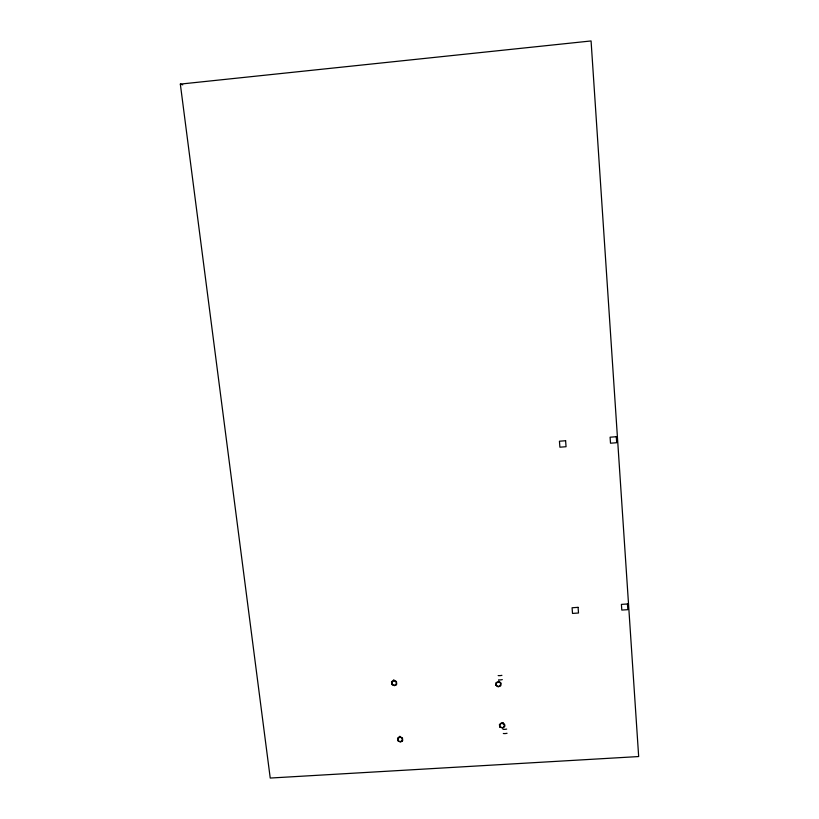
<?xml version="1.0" encoding="UTF-8"?>
<svg xmlns="http://www.w3.org/2000/svg" width="819" height="819" viewBox="0 0 819 819"><rect width="100%" height="100%" fill="white"/><g stroke="black" fill="none" stroke-linecap="round" stroke-linejoin="round"><path stroke-width="1.23" d="M495.649 685.124L498.198 686.865L500.798 685.738L501.023 683.056L498.658 681.05M401.904 741.349L400.419 741.983L397.839 740.816L397.563 738.195L399.887 736.271M395.905 685.053L394.41 685.677L391.81 684.5L391.523 681.817L393.878 679.883M499.907 727.108L502.794 728.05L504.852 726.248L504.811 724.887L502.927 722.532M395.741 685.165L396.724 684.182L396.437 681.5L393.837 680.323M401.74 741.492L402.713 740.53L402.436 737.899L399.856 736.731M495.823 685.308L496.048 682.626L498.648 681.5M500.04 727.272L499.355 724.682L501.423 722.87L502.876 722.982M180.334 84.101L591.072 40.95L638.666 756.551L270.229 778.05L180.334 84.101L182.75 84.848M501.924 675.337A4.924 2.027 -4.4 0 1 498.157 675.583M502.303 679.616A4.914 2.047 -4.4 0 1 498.536 679.862M507.053 733.271A4.873 2.252 -4.2 0 1 503.316 733.496M506.685 729.064A4.873 2.232 -4.2 0 1 502.938 729.289M391.932 682.094L392.168 684.336L393.151 685.042L394.348 685.319L396.283 684.07L396.038 681.828L395.065 681.121L393.867 680.845L391.932 682.094M397.962 738.482L398.198 740.673L399.17 741.379L400.358 741.645L402.272 740.427L402.037 738.236L401.064 737.53L399.887 737.254L397.962 738.482M496.437 682.964L496.253 685.206L497.092 686.066L498.239 686.517L500.409 685.575L500.593 683.322L499.754 682.473L498.607 682.022L496.437 682.964M500.491 723.965L499.805 724.897L500.378 727.067L502.682 727.722L503.726 727.139L504.412 726.207L503.828 724.037L501.535 723.382L500.491 723.965M565.612 440.735L559.438 441.216L559.899 447.194L566.052 446.713L565.612 440.735M616.298 436.711L610.094 437.203L610.503 443.212L616.697 442.721L616.298 436.711M578.081 607.35L572.082 607.759L572.512 613.421L578.511 613.011L578.081 607.35M627.456 603.972L621.406 604.391L621.795 610.073L627.835 609.664L627.456 603.972"/></g></svg>
